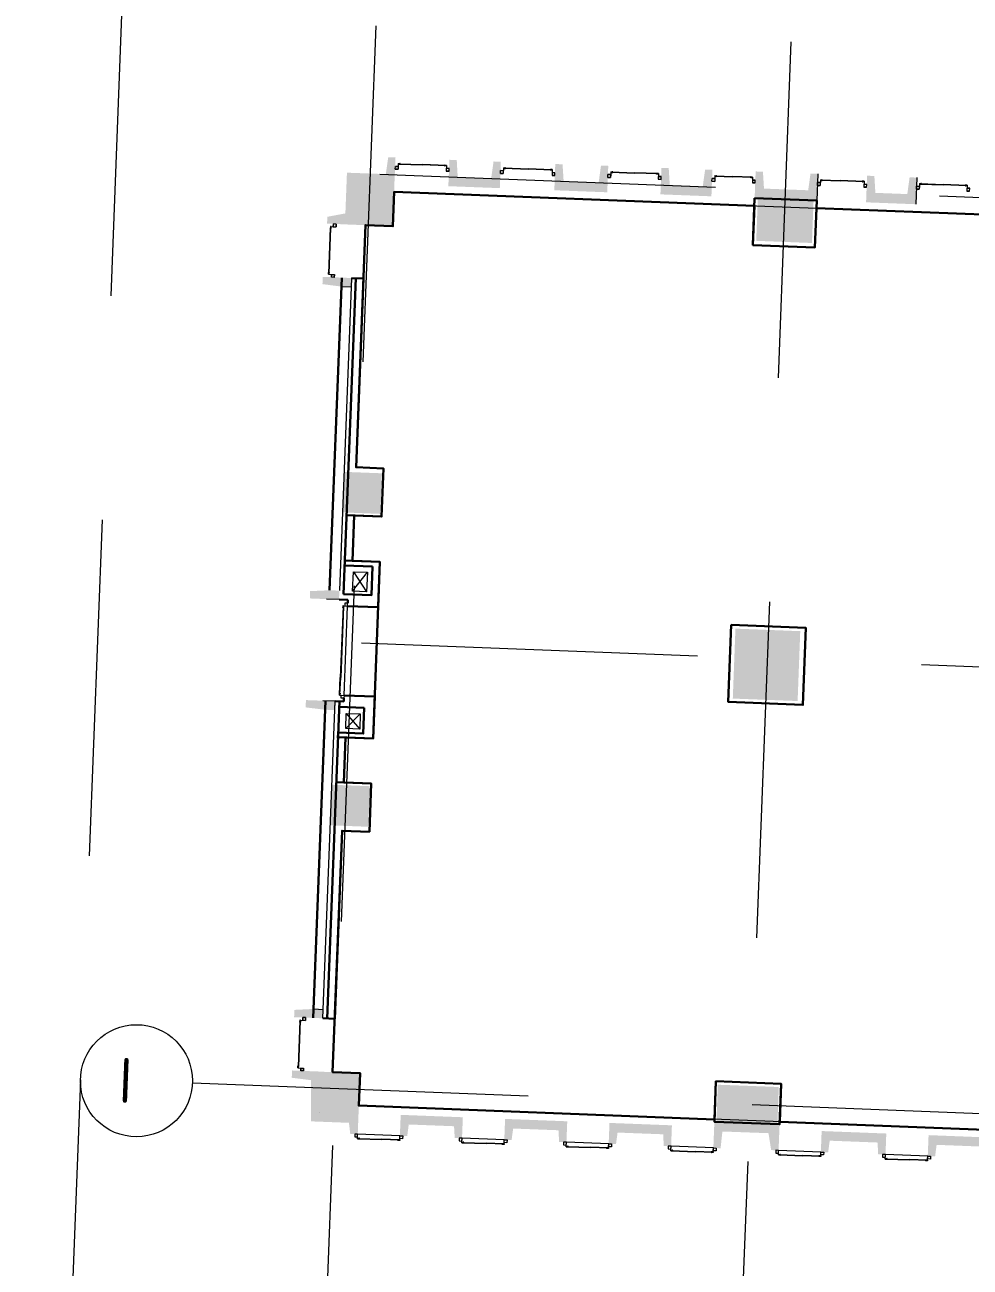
# Model space of a CAD drawing. Header units: millimetres. Extents: x 106070952 to 106162461, y 302813628 to 302883716.
# Drawn here: x 106070952 to 106087827, y 302839403 to 302861573 of the extents above; entities that cross this region are included whole.
import ezdxf
from ezdxf.enums import TextEntityAlignment as Align

# ---------------------------------------------------------------- set-up
doc = ezdxf.new("R2010")
doc.units = ezdxf.units.MM
doc.header["$MEASUREMENT"] = 0
doc.linetypes.add('DGN Style 2', pattern=[10000, 6000, -4000])
doc.linetypes.add('DGN Style 4', pattern=[16010, 8000, -4000, 10, -4000])
for name, color, linetype, lineweight in [('ANNO-AREA', 3, 'Continuous', 30), ('GRID', 1, 'DGN Style 4', 13), ('SERV-MECH', 53, 'Continuous', 0), ('STRC-CONC', 120, 'Continuous', 30), ('STRC-PCST', 122, 'Continuous', 30), ('WALL-BLOC', 2, 'Continuous', 30), ('WALL-GLAZ', 140, 'Continuous', 13)]:
    doc.layers.add(name, color=color, linetype=linetype, lineweight=lineweight)
doc.layers.add('MISC-CADC', color=1, linetype='Continuous', lineweight=0, plot=False)
doc.styles.add('TXT', font='isocp.shx')
pattern_1 = [(177.788, (345.7945, -44.789), (0.0772, 1.9985), [])]

# ---------------------------------------------------------------- blocks, each defined once
blk = doc.blocks.new('*U72')
at = {"linetype": 'Continuous', "lineweight": 0}
h = blk.add_hatch(dxfattribs=at)
h.set_pattern_fill('HATCH', color=220, style=0, pattern_type=2)
h.set_pattern_definition(pattern_1)
h.paths.add_polyline_path([(340, -43), (350, -43), (350, -46), (340, -46)])
at = {"color": 0, "linetype": 'ByBlock', "lineweight": 13}
for p, q in [((-380, -27), (-377, 55)), ((375, -56), (378, 26)), ((-380, -27), (-345, -28)), ((-379, -15), (-344, -16)), ((375, -44), (340, -43)), ((375, -56), (340, -55))]:
    blk.add_line(p, q, dxfattribs=at)
at = {"color": 0, "linetype": 'ByBlock', "lineweight": 0}
for p, q in [((378, 26), (-377, 55)), ((-367, -19), (-368, -25)), ((-368, -25), (58, -41)), ((-367, -19), (58, -35)), ((-367, -22), (58, -38)), ((-354, -17), (-344, -17)), ((-354, -18), (-344, -18)), ((-354, -18), (-344, -19)), ((363, -47), (58, -35)), ((363, -50), (58, -38)), ((363, -53), (58, -41)), ((350, -44), (340, -44)), ((350, -45), (340, -44)), ((350, -46), (340, -45)), ((363, -47), (363, -53))]:
    blk.add_line(p, q, dxfattribs=at)
at = {"color": 0, "linetype": 'ByBlock', "lineweight": 13, "flags": 128}
for points in [[(-428, 7), (-379, 5), (-377, 55), (-427, 57), (-428, 7)], [(426, -26), (376, -24), (378, 26), (428, 24), (426, -26)]]:
    blk.add_lwpolyline(points, close=True, dxfattribs=at)
at = {"color": 0, "linetype": 'ByBlock', "lineweight": 0, "flags": 128}
for points in [[(-368, -25), (-368, -27), (-379, -15), (-380, -27), (-367, -16), (-367, -19)], [(363, -53), (363, -56), (375, -44), (375, -56), (363, -44), (363, -47)]]:
    blk.add_lwpolyline(points, dxfattribs=at)
for points in [[(-344, -16), (-354, -16), (-354, -19), (-344, -19), (-344, -16)], [(340, -43), (350, -43), (350, -46), (340, -46), (340, -43)]]:
    blk.add_lwpolyline(points, close=True, dxfattribs=at)
at = {"color": 0, "linetype": 'ByBlock', "lineweight": 0}
for centre in [(-348, -27), (343, -54)]:
    blk.add_circle(centre, 1.5, dxfattribs=at)
blk = doc.blocks.new('*U73')
at = {"linetype": 'Continuous', "lineweight": 0}
h = blk.add_hatch(dxfattribs=at)
h.set_pattern_fill('HATCH', color=220, style=0, pattern_type=2)
h.set_pattern_definition(pattern_1)
h.paths.add_polyline_path([(340, -43), (350, -43), (350, -46), (340, -46)])
at = {"color": 0, "linetype": 'ByBlock', "lineweight": 13}
for p, q in [((-380, -27), (-377, 55)), ((375, -56), (378, 26)), ((-380, -27), (-345, -28)), ((-379, -15), (-344, -16)), ((375, -44), (340, -43)), ((375, -56), (340, -55))]:
    blk.add_line(p, q, dxfattribs=at)
at = {"color": 0, "linetype": 'ByBlock', "lineweight": 0}
for p, q in [((378, 26), (-377, 55)), ((-367, -19), (-368, -25)), ((-368, -25), (58, -41)), ((-367, -19), (58, -35)), ((-367, -22), (58, -38)), ((-354, -17), (-344, -17)), ((-354, -18), (-344, -18)), ((-354, -18), (-344, -19)), ((363, -47), (58, -35)), ((363, -50), (58, -38)), ((363, -53), (58, -41)), ((350, -44), (340, -44)), ((350, -45), (340, -44)), ((350, -46), (340, -45)), ((363, -47), (363, -53))]:
    blk.add_line(p, q, dxfattribs=at)
at = {"color": 0, "linetype": 'ByBlock', "lineweight": 13, "flags": 128}
for points in [[(-428, 7), (-379, 5), (-377, 55), (-427, 57), (-428, 7)], [(426, -26), (376, -24), (378, 26), (428, 24), (426, -26)]]:
    blk.add_lwpolyline(points, close=True, dxfattribs=at)
at = {"color": 0, "linetype": 'ByBlock', "lineweight": 0, "flags": 128}
for points in [[(-368, -25), (-368, -27), (-379, -15), (-380, -27), (-367, -16), (-367, -19)], [(363, -53), (363, -56), (375, -44), (375, -56), (363, -44), (363, -47)]]:
    blk.add_lwpolyline(points, dxfattribs=at)
for points in [[(-344, -16), (-354, -16), (-354, -19), (-344, -19), (-344, -16)], [(340, -43), (350, -43), (350, -46), (340, -46), (340, -43)]]:
    blk.add_lwpolyline(points, close=True, dxfattribs=at)
at = {"color": 0, "linetype": 'ByBlock', "lineweight": 0}
for centre in [(-348, -27), (343, -54)]:
    blk.add_circle(centre, 1.5, dxfattribs=at)
blk = doc.blocks.new('*U76')
at = {"linetype": 'Continuous', "lineweight": 0}
h = blk.add_hatch(dxfattribs=at)
h.set_pattern_fill('HATCH', color=220, style=0, pattern_type=2)
h.set_pattern_definition(pattern_1)
h.paths.add_polyline_path([(340, -43), (350, -43), (350, -46), (340, -46)])
at = {"color": 0, "linetype": 'ByBlock', "lineweight": 13}
for p, q in [((-380, -27), (-377, 55)), ((375, -56), (378, 26)), ((-380, -27), (-345, -28)), ((-379, -15), (-344, -16)), ((375, -44), (340, -43)), ((375, -56), (340, -55))]:
    blk.add_line(p, q, dxfattribs=at)
at = {"color": 0, "linetype": 'ByBlock', "lineweight": 0}
for p, q in [((378, 26), (-377, 55)), ((-367, -19), (-368, -25)), ((-368, -25), (58, -41)), ((-367, -19), (58, -35)), ((-367, -22), (58, -38)), ((-354, -17), (-344, -17)), ((-354, -18), (-344, -18)), ((-354, -18), (-344, -19)), ((363, -47), (58, -35)), ((363, -50), (58, -38)), ((363, -53), (58, -41)), ((350, -44), (340, -44)), ((350, -45), (340, -44)), ((350, -46), (340, -45)), ((363, -47), (363, -53))]:
    blk.add_line(p, q, dxfattribs=at)
at = {"color": 0, "linetype": 'ByBlock', "lineweight": 13, "flags": 128}
for points in [[(-428, 7), (-379, 5), (-377, 55), (-427, 57), (-428, 7)], [(426, -26), (376, -24), (378, 26), (428, 24), (426, -26)]]:
    blk.add_lwpolyline(points, close=True, dxfattribs=at)
at = {"color": 0, "linetype": 'ByBlock', "lineweight": 0, "flags": 128}
for points in [[(-368, -25), (-368, -27), (-379, -15), (-380, -27), (-367, -16), (-367, -19)], [(363, -53), (363, -56), (375, -44), (375, -56), (363, -44), (363, -47)]]:
    blk.add_lwpolyline(points, dxfattribs=at)
for points in [[(-344, -16), (-354, -16), (-354, -19), (-344, -19), (-344, -16)], [(340, -43), (350, -43), (350, -46), (340, -46), (340, -43)]]:
    blk.add_lwpolyline(points, close=True, dxfattribs=at)
at = {"color": 0, "linetype": 'ByBlock', "lineweight": 0}
for centre in [(-348, -27), (343, -54)]:
    blk.add_circle(centre, 1.5, dxfattribs=at)
blk = doc.blocks.new('*U77')
at = {"linetype": 'Continuous', "lineweight": 0}
h = blk.add_hatch(dxfattribs=at)
h.set_pattern_fill('HATCH', color=220, style=0, pattern_type=2)
h.set_pattern_definition(pattern_1)
h.paths.add_polyline_path([(340, -43), (350, -43), (350, -46), (340, -46)])
at = {"color": 0, "linetype": 'ByBlock', "lineweight": 13}
for p, q in [((-380, -27), (-377, 55)), ((375, -56), (378, 26)), ((-380, -27), (-345, -28)), ((-379, -15), (-344, -16)), ((375, -44), (340, -43)), ((375, -56), (340, -55))]:
    blk.add_line(p, q, dxfattribs=at)
at = {"color": 0, "linetype": 'ByBlock', "lineweight": 0}
for p, q in [((378, 26), (-377, 55)), ((-367, -19), (-368, -25)), ((-368, -25), (58, -41)), ((-367, -19), (58, -35)), ((-367, -22), (58, -38)), ((-354, -17), (-344, -17)), ((-354, -18), (-344, -18)), ((-354, -18), (-344, -19)), ((363, -47), (58, -35)), ((363, -50), (58, -38)), ((363, -53), (58, -41)), ((350, -44), (340, -44)), ((350, -45), (340, -44)), ((350, -46), (340, -45)), ((363, -47), (363, -53))]:
    blk.add_line(p, q, dxfattribs=at)
at = {"color": 0, "linetype": 'ByBlock', "lineweight": 13, "flags": 128}
for points in [[(-428, 7), (-379, 5), (-377, 55), (-427, 57), (-428, 7)], [(426, -26), (376, -24), (378, 26), (428, 24), (426, -26)]]:
    blk.add_lwpolyline(points, close=True, dxfattribs=at)
at = {"color": 0, "linetype": 'ByBlock', "lineweight": 0, "flags": 128}
for points in [[(-368, -25), (-368, -27), (-379, -15), (-380, -27), (-367, -16), (-367, -19)], [(363, -53), (363, -56), (375, -44), (375, -56), (363, -44), (363, -47)]]:
    blk.add_lwpolyline(points, dxfattribs=at)
for points in [[(-344, -16), (-354, -16), (-354, -19), (-344, -19), (-344, -16)], [(340, -43), (350, -43), (350, -46), (340, -46), (340, -43)]]:
    blk.add_lwpolyline(points, close=True, dxfattribs=at)
at = {"color": 0, "linetype": 'ByBlock', "lineweight": 0}
for centre in [(-348, -27), (343, -54)]:
    blk.add_circle(centre, 1.5, dxfattribs=at)
blk = doc.blocks.new('*U78')
at = {"linetype": 'Continuous', "lineweight": 0}
h = blk.add_hatch(dxfattribs=at)
h.set_pattern_fill('HATCH', color=220, style=0, pattern_type=2)
h.set_pattern_definition(pattern_1)
h.paths.add_polyline_path([(340, -43), (350, -43), (350, -46), (340, -46)])
at = {"color": 0, "linetype": 'ByBlock', "lineweight": 13}
for p, q in [((-380, -27), (-377, 55)), ((375, -56), (378, 26)), ((-380, -27), (-345, -28)), ((-379, -15), (-344, -16)), ((375, -44), (340, -43)), ((375, -56), (340, -55))]:
    blk.add_line(p, q, dxfattribs=at)
at = {"color": 0, "linetype": 'ByBlock', "lineweight": 0}
for p, q in [((378, 26), (-377, 55)), ((-367, -19), (-368, -25)), ((-368, -25), (58, -41)), ((-367, -19), (58, -35)), ((-367, -22), (58, -38)), ((-354, -17), (-344, -17)), ((-354, -18), (-344, -18)), ((-354, -18), (-344, -19)), ((363, -47), (58, -35)), ((363, -50), (58, -38)), ((363, -53), (58, -41)), ((350, -44), (340, -44)), ((350, -45), (340, -44)), ((350, -46), (340, -45)), ((363, -47), (363, -53))]:
    blk.add_line(p, q, dxfattribs=at)
at = {"color": 0, "linetype": 'ByBlock', "lineweight": 13, "flags": 128}
for points in [[(-428, 7), (-379, 5), (-377, 55), (-427, 57), (-428, 7)], [(426, -26), (376, -24), (378, 26), (428, 24), (426, -26)]]:
    blk.add_lwpolyline(points, close=True, dxfattribs=at)
at = {"color": 0, "linetype": 'ByBlock', "lineweight": 0, "flags": 128}
for points in [[(-368, -25), (-368, -27), (-379, -15), (-380, -27), (-367, -16), (-367, -19)], [(363, -53), (363, -56), (375, -44), (375, -56), (363, -44), (363, -47)]]:
    blk.add_lwpolyline(points, dxfattribs=at)
for points in [[(-344, -16), (-354, -16), (-354, -19), (-344, -19), (-344, -16)], [(340, -43), (350, -43), (350, -46), (340, -46), (340, -43)]]:
    blk.add_lwpolyline(points, close=True, dxfattribs=at)
at = {"color": 0, "linetype": 'ByBlock', "lineweight": 0}
for centre in [(-348, -27), (343, -54)]:
    blk.add_circle(centre, 1.5, dxfattribs=at)
blk = doc.blocks.new('*U79')
at = {"linetype": 'Continuous', "lineweight": 0}
h = blk.add_hatch(dxfattribs=at)
h.set_pattern_fill('HATCH', color=220, style=0, pattern_type=2)
h.set_pattern_definition(pattern_1)
h.paths.add_polyline_path([(340, -43), (350, -43), (350, -46), (340, -46)])
at = {"color": 0, "linetype": 'ByBlock', "lineweight": 13}
for p, q in [((-380, -27), (-377, 55)), ((375, -56), (378, 26)), ((-380, -27), (-345, -28)), ((-379, -15), (-344, -16)), ((375, -44), (340, -43)), ((375, -56), (340, -55))]:
    blk.add_line(p, q, dxfattribs=at)
at = {"color": 0, "linetype": 'ByBlock', "lineweight": 0}
for p, q in [((378, 26), (-377, 55)), ((-367, -19), (-368, -25)), ((-368, -25), (58, -41)), ((-367, -19), (58, -35)), ((-367, -22), (58, -38)), ((-354, -17), (-344, -17)), ((-354, -18), (-344, -18)), ((-354, -18), (-344, -19)), ((363, -47), (58, -35)), ((363, -50), (58, -38)), ((363, -53), (58, -41)), ((350, -44), (340, -44)), ((350, -45), (340, -44)), ((350, -46), (340, -45)), ((363, -47), (363, -53))]:
    blk.add_line(p, q, dxfattribs=at)
at = {"color": 0, "linetype": 'ByBlock', "lineweight": 13, "flags": 128}
for points in [[(-428, 7), (-379, 5), (-377, 55), (-427, 57), (-428, 7)], [(426, -26), (376, -24), (378, 26), (428, 24), (426, -26)]]:
    blk.add_lwpolyline(points, close=True, dxfattribs=at)
at = {"color": 0, "linetype": 'ByBlock', "lineweight": 0, "flags": 128}
for points in [[(-368, -25), (-368, -27), (-379, -15), (-380, -27), (-367, -16), (-367, -19)], [(363, -53), (363, -56), (375, -44), (375, -56), (363, -44), (363, -47)]]:
    blk.add_lwpolyline(points, dxfattribs=at)
for points in [[(-344, -16), (-354, -16), (-354, -19), (-344, -19), (-344, -16)], [(340, -43), (350, -43), (350, -46), (340, -46), (340, -43)]]:
    blk.add_lwpolyline(points, close=True, dxfattribs=at)
at = {"color": 0, "linetype": 'ByBlock', "lineweight": 0}
for centre in [(-348, -27), (343, -54)]:
    blk.add_circle(centre, 1.5, dxfattribs=at)
blk = doc.blocks.new('*U80')
at = {"linetype": 'Continuous', "lineweight": 0}
h = blk.add_hatch(dxfattribs=at)
h.set_pattern_fill('HATCH', color=220, style=0, pattern_type=2)
h.set_pattern_definition(pattern_1)
h.paths.add_polyline_path([(340, -43), (350, -43), (350, -46), (340, -46)])
at = {"color": 0, "linetype": 'ByBlock', "lineweight": 13}
for p, q in [((-1219, 5), (-1216, 87)), ((-1219, 17), (-1184, 16)), ((-1219, 5), (-1184, 4)), ((375, -56), (378, 26)), ((375, -44), (340, -43)), ((375, -56), (340, -55))]:
    blk.add_line(p, q, dxfattribs=at)
at = {"color": 0, "linetype": 'ByBlock', "lineweight": 0}
for p, q in [((378, 26), (-1216, 87)), ((-1207, 14), (58, -35)), ((-1207, 14), (-1207, 8)), ((-1207, 11), (58, -38)), ((-1207, 8), (58, -41)), ((-1194, 16), (-1184, 15)), ((-1194, 15), (-1184, 14)), ((-1194, 14), (-1184, 14)), ((363, -47), (58, -35)), ((363, -50), (58, -38)), ((363, -53), (58, -41)), ((350, -44), (340, -44)), ((350, -45), (340, -44)), ((350, -46), (340, -45)), ((363, -47), (363, -53))]:
    blk.add_line(p, q, dxfattribs=at)
at = {"color": 0, "linetype": 'ByBlock', "lineweight": 13, "flags": 128}
for points in [[(-1268, 39), (-1218, 37), (-1216, 87), (-1266, 89), (-1268, 39)], [(426, -26), (376, -24), (378, 26), (428, 24), (426, -26)]]:
    blk.add_lwpolyline(points, close=True, dxfattribs=at)
at = {"color": 0, "linetype": 'ByBlock', "lineweight": 0, "flags": 128}
for points in [[(-1207, 8), (-1207, 5), (-1219, 17), (-1219, 5), (-1207, 17), (-1207, 14)], [(363, -53), (363, -56), (375, -44), (375, -56), (363, -44), (363, -47)]]:
    blk.add_lwpolyline(points, dxfattribs=at)
for points in [[(-1184, 16), (-1193, 16), (-1194, 13), (-1184, 13), (-1184, 16)], [(340, -43), (350, -43), (350, -46), (340, -46), (340, -43)]]:
    blk.add_lwpolyline(points, close=True, dxfattribs=at)
at = {"color": 0, "linetype": 'ByBlock', "lineweight": 0}
for centre in [(-1187, 6), (343, -54)]:
    blk.add_circle(centre, 1.5, dxfattribs=at)

msp = doc.modelspace()

# ---------------------------------------------------------------- hatches: boundary and pattern name
at = {"layer": 'STRC-CONC', "linetype": 'Continuous', "lineweight": 30}
for points in [[(106077521, 302857980), (106076849, 302858005), (106076878, 302858757), (106077549, 302858731)], [(106085003, 302857680), (106084008, 302857719), (106084037, 302858481), (106085032, 302858442)], [(106077299, 302852846), (106076619, 302852873), (106076647, 302853596), (106077327, 302853570)], [(106084747, 302849506), (106083590, 302849550), (106083637, 302850798), (106084794, 302850753)], [(106077084, 302847262), (106076404, 302847288), (106076431, 302848012), (106077111, 302847986)], [(106076909, 302842152), (106076239, 302842178), (106076236, 302842891), (106076937, 302842866)], [(106084386, 302841955), (106083298, 302841997), (106083323, 302842659), (106084411, 302842618)]]:
    msp.add_hatch(color=172, dxfattribs=at).paths.add_polyline_path(points)
at = {"layer": 'STRC-PCST', "lineweight": 0}
for points in [[(106076849, 302858005), (106076646, 302858013), (106076347, 302858028), (106076353, 302858148), (106076674, 302858208), (106076702, 302858935), (106077396, 302858909), (106077439, 302859211), (106077569, 302859206), (106077556, 302858906), (106077549, 302858731), (106076878, 302858757)], [(106079431, 302858659), (106078512, 302858694), (106078532, 302859165), (106078662, 302859160), (106078679, 302858860), (106079277, 302858837), (106079319, 302859135), (106079449, 302859130)], [(106081349, 302858585), (106080404, 302858621), (106080421, 302859089), (106080551, 302859085), (106080570, 302858787), (106081196, 302858763), (106081237, 302859062), (106081367, 302859057)], [(106083208, 302858513), (106082298, 302858548), (106082316, 302859021), (106082446, 302859016), (106082465, 302858715), (106083054, 302858692), (106083096, 302858991), (106083226, 302858986)], [(106085089, 302858440), (106083980, 302858483), (106083998, 302858957), (106084128, 302858952), (106084147, 302858651), (106084936, 302858621), (106084977, 302858919), (106085107, 302858914)], [(106086858, 302858372), (106085969, 302858406), (106085987, 302858881), (106086117, 302858876), (106086135, 302858575), (106086705, 302858553), (106086746, 302858852), (106086876, 302858847)], [(106076779, 302856896), (106076606, 302856902), (106076265, 302856946), (106076270, 302857076), (106076785, 302857055)], [(106076561, 302851316), (106076040, 302851337), (106076045, 302851467), (106076390, 302851483), (106076567, 302851476)], [(106076485, 302849344), (106076308, 302849351), (106075965, 302849393), (106075970, 302849523), (106076491, 302849504)], [(106076274, 302843844), (106075759, 302843864), (106075764, 302843994), (106076108, 302844011), (106076280, 302844004)], [(106076895, 302841776), (106076761, 302841781), (106076738, 302841979), (106076061, 302842005), (106076059, 302842740), (106075717, 302842783), (106075722, 302842913), (106076237, 302842893), (106076239, 302842178), (106076909, 302842152)], [(106078756, 302841704), (106078626, 302841709), (106078614, 302841918), (106077805, 302841949), (106077778, 302841742), (106077647, 302841747), (106077662, 302842121), (106078771, 302842078)], [(106080620, 302841632), (106080490, 302841637), (106080478, 302841846), (106079669, 302841877), (106079641, 302841670), (106079511, 302841675), (106079525, 302842049), (106080635, 302842006)], [(106082489, 302841559), (106082358, 302841565), (106082347, 302841774), (106081533, 302841805), (106081505, 302841598), (106081374, 302841603), (106081389, 302841977), (106082503, 302841934)], [(106084407, 302841487), (106084275, 302841492), (106084227, 302841794), (106083404, 302841824), (106083372, 302841525), (106083243, 302841530), (106083261, 302841999), (106084425, 302841954)], [(106086316, 302841413), (106086185, 302841418), (106086174, 302841627), (106085320, 302841660), (106085292, 302841453), (106085162, 302841458), (106085176, 302841832), (106086330, 302841788)], [(106088194, 302841340), (106088064, 302841345), (106088052, 302841554), (106087228, 302841586), (106087201, 302841379), (106087070, 302841384), (106087085, 302841759), (106088209, 302841715)]]:
    msp.add_hatch(color=256, dxfattribs=at).paths.add_polyline_path(points)

# ---------------------------------------------------------------- linework, layer by layer
at = {"layer": 'ANNO-AREA', "flags": 128}
msp.add_lwpolyline([(106090844, 302841748), (106084427, 302841996), (106084453, 302842676), (106083289, 302842721), (106083263, 302842041), (106076914, 302842287), (106076937, 302842866), (106076447, 302842884), (106076614, 302847192), (106077103, 302847173), (106077137, 302848032), (106076647, 302848051), (106076678, 302848856), (106077168, 302848837), (106077290, 302851989), (106076800, 302852008), (106076831, 302852817), (106077321, 302852798), (106077354, 302853657), (106076865, 302853677), (106076864, 302853677), (106077032, 302857999), (106077032, 302857999), (106077522, 302857980), (106077545, 302858594), (106083975, 302858346), (106083948, 302857644), (106085057, 302857601), (106085084, 302858303), (106091334, 302858062)], dxfattribs=at)
at = {"layer": 'GRID', "color": 251, "linetype": 'DGN Style 2', "lineweight": 0}
for p, q in [((106077989, 302881542), (106075522, 302817685)), ((106085401, 302881256), (106082937, 302817491)), ((106143238, 302856355), (106074574, 302859008)), ((106142915, 302847989), (106074250, 302850642)), ((106073943, 302842691), (106109509, 302841317))]:
    msp.add_line(p, q, dxfattribs=at)
at = {"layer": 'GRID', "color": 251, "linetype": 'Continuous', "lineweight": 0}
msp.add_circle((106072944, 302842730), 1000, dxfattribs=at)
at = {"layer": 'MISC-CADC', "linetype": 'DGN Style 2', "flags": 128}
msp.add_lwpolyline([(106162461, 302880279), (106073528, 302883716), (106070952, 302817065), (106159886, 302813628), (106162461, 302880279)], close=True, dxfattribs=at)
msp.add_lwpolyline([(106162461, 302880279), (106073528, 302883716), (106070952, 302817065), (106159886, 302813628), (106162461, 302880279)], close=True, dxfattribs=at)
at = {"layer": 'SERV-MECH', "linetype": 'Continuous', "lineweight": 0}
for p, q in [((106076804, 302851465), (106077067, 302851803)), ((106076817, 302851813), (106077054, 302851456)), ((106076681, 302849014), (106076941, 302849275)), ((106076691, 302849285), (106076930, 302849004))]:
    msp.add_line(p, q, dxfattribs=at)
at = {"layer": 'SERV-MECH', "linetype": 'Continuous', "lineweight": 0, "flags": 128}
for points in [[(106077054, 302851456), (106076804, 302851465), (106076817, 302851813), (106077067, 302851803), (106077054, 302851456)], [(106076930, 302849004), (106076681, 302849014), (106076691, 302849285), (106076941, 302849275), (106076930, 302849004)]]:
    msp.add_lwpolyline(points, close=True, dxfattribs=at)
at = {"layer": 'STRC-CONC', "color": 1, "linetype": 'Continuous', "lineweight": 0}
for p, q in [((106076995, 302857046), (106077031, 302857999)), ((106076484, 302843837), (106076447, 302842885))]:
    msp.add_line(p, q, dxfattribs=at)
at = {"layer": 'STRC-CONC', "color": 1, "linetype": 'Continuous', "lineweight": 30}
for p, q in [((106076785, 302857054), (106076995, 302857046)), ((106076864, 302853677), (106077354, 302853658)), ((106076697, 302852823), (106077321, 302852798)), ((106076665, 302852013), (106077290, 302851989)), ((106076561, 302851316), (106076717, 302851310)), ((106076715, 302851251), (106076717, 302851310)), ((106076713, 302851201), (106077258, 302851180)), ((106076491, 302849504), (106076647, 302849498)), ((106076649, 302849557), (106076647, 302849498)), ((106076651, 302849607), (106077197, 302849586)), ((106076545, 302848943), (106076541, 302848844)), ((106076543, 302848861), (106077168, 302848837)), ((106076512, 302848056), (106077137, 302848032)), ((106076614, 302847192), (106077103, 302847173)), ((106076274, 302843846), (106076484, 302843837))]:
    msp.add_line(p, q, dxfattribs=at)
at = {"layer": 'STRC-CONC', "color": 1, "linetype": 'Continuous', "lineweight": 30, "flags": 128}
for points in [[(106083980, 302858483), (106085089, 302858440), (106085057, 302857601), (106083948, 302857644), (106083980, 302858483)], [(106083561, 302850864), (106084895, 302850812), (106084842, 302849438), (106083508, 302849490), (106083561, 302850864)], [(106083289, 302842721), (106084453, 302842676), (106084425, 302841954), (106083261, 302841999), (106083289, 302842721)]]:
    msp.add_lwpolyline(points, close=True, dxfattribs=at)
for points in [[(106076392, 302851483), (106076608, 302857061)], [(106076641, 302851412), (106076858, 302857051)], [(106076864, 302853677), (106076995, 302857046)], [(106077321, 302852798), (106077354, 302853657)], [(106076800, 302852008), (106076831, 302852817)], [(106077290, 302851989), (106077258, 302851180)], [(106076318, 302849511), (106076097, 302843853)], [(106076567, 302849501), (106076347, 302843843)], [(106077197, 302849586), (106077168, 302848837)], [(106076678, 302848856), (106076647, 302848051)], [(106077137, 302848032), (106077103, 302847173)], [(106076614, 302847192), (106076484, 302843837)]]:
    msp.add_lwpolyline(points, dxfattribs=at)
at = {"layer": 'STRC-CONC', "color": 172, "linetype": 'Continuous', "lineweight": 13, "flags": 128}
msp.add_lwpolyline([(106076218, 302842160), (106076218, 302842160)], dxfattribs=at)
at = {"layer": 'STRC-PCST', "lineweight": 0}
for p, q in [((106077617, 302859045), (106077567, 302859047)), ((106077619, 302859098), (106077615, 302858995)), ((106077619, 302859098), (106077654, 302859097)), ((106077619, 302859086), (106077653, 302859085)), ((106077631, 302859095), (106077631, 302859089)), ((106077644, 302859097), (106077654, 302859096)), ((106077644, 302859096), (106077654, 302859095)), ((106077644, 302859095), (106077654, 302859095)), ((106077565, 302858997), (106077615, 302858995)), ((106085107, 302858914), (106085089, 302858440)), ((106086876, 302858847), (106086858, 302858372)), ((106077545, 302858594), (106091334, 302858062)), ((106076785, 302857054), (106076567, 302851476)), ((106076606, 302856902), (106076779, 302856896)), ((106076561, 302851316), (106076340, 302851325)), ((106076491, 302849504), (106076270, 302849512)), ((106076274, 302843846), (106076491, 302849504)), ((106076485, 302849344), (106076491, 302849504)), ((106076108, 302844011), (106076280, 302844004)), ((106112423, 302840914), (106076914, 302842287))]:
    msp.add_line(p, q, dxfattribs=at)
at = {"layer": 'STRC-PCST', "lineweight": 0, "flags": 128}
for points in [[(106077567, 302859047), (106077617, 302859045), (106077615, 302858995), (106077565, 302858997), (106077567, 302859047)], [(106077654, 302859097), (106077644, 302859097), (106077644, 302859094), (106077654, 302859094), (106077654, 302859097)]]:
    msp.add_lwpolyline(points, close=True, dxfattribs=at)
msp.add_lwpolyline([(106077631, 302859089), (106077631, 302859086), (106077619, 302859098), (106077619, 302859086), (106077631, 302859098), (106077631, 302859095)], dxfattribs=at)
at = {"layer": 'STRC-PCST', "lineweight": 0}
msp.add_circle((106077650, 302859087), 1.5, dxfattribs=at)
at = {"layer": 'WALL-BLOC', "lineweight": 0}
for p, q in [((106076651, 302849607), (106076713, 302851201)), ((106077197, 302849586), (106077258, 302851180))]:
    msp.add_line(p, q, dxfattribs=at)
at = {"layer": 'WALL-BLOC', "lineweight": 30, "flags": 128}
for points in [[(106077157, 302851908), (106076661, 302851927)], [(106077157, 302851908), (106077138, 302851393), (106076641, 302851412)], [(106077012, 302849384), (106076994, 302848926), (106076545, 302848943)], [(106077012, 302849384), (106076564, 302849401)]]:
    msp.add_lwpolyline(points, dxfattribs=at)
at = {"layer": 'WALL-GLAZ', "lineweight": 0}
for p, q in [((106077631, 302859095), (106078054, 302859079)), ((106077631, 302859092), (106078053, 302859076)), ((106077631, 302859089), (106078053, 302859073)), ((106078466, 302859060), (106078053, 302859076)), ((106078466, 302859057), (106078053, 302859073)), ((106078466, 302859063), (106078054, 302859079)), ((106078453, 302859066), (106078443, 302859066)), ((106078453, 302859065), (106078443, 302859065)), ((106078453, 302859064), (106078443, 302859065)), ((106078466, 302859063), (106078466, 302859057)), ((106079507, 302859019), (106079943, 302859002)), ((106079507, 302859019), (106079507, 302859013)), ((106079507, 302859016), (106079943, 302858999)), ((106079520, 302859020), (106079530, 302859020)), ((106079520, 302859020), (106079530, 302859019)), ((106079520, 302859019), (106079530, 302859018)), ((106078524, 302858961), (106078474, 302858963)), ((106078476, 302859013), (106078526, 302859011)), ((106079441, 302858921), (106079491, 302858919)), ((106079493, 302858969), (106079443, 302858971)), ((106079507, 302859013), (106079943, 302858996)), ((106080356, 302858986), (106079943, 302859002)), ((106080355, 302858983), (106079943, 302858999)), ((106080355, 302858980), (106079943, 302858996)), ((106080342, 302858989), (106080333, 302858989)), ((106080342, 302858988), (106080333, 302858989)), ((106080342, 302858988), (106080333, 302858988)), ((106080356, 302858986), (106080355, 302858980)), ((106080414, 302858884), (106080364, 302858886)), ((106080366, 302858936), (106080416, 302858934)), ((106081359, 302858852), (106081409, 302858850)), ((106081411, 302858900), (106081361, 302858902)), ((106081425, 302858950), (106081838, 302858934)), ((106081425, 302858950), (106081425, 302858944)), ((106081425, 302858947), (106081838, 302858931)), ((106081425, 302858944), (106081838, 302858928)), ((106081438, 302858952), (106081448, 302858951)), ((106081438, 302858951), (106081448, 302858950)), ((106081438, 302858950), (106081448, 302858950)), ((106082251, 302858918), (106081838, 302858934)), ((106082250, 302858915), (106081838, 302858931)), ((106082250, 302858912), (106081838, 302858928)), ((106082238, 302858921), (106082228, 302858922)), ((106082237, 302858920), (106082228, 302858921)), ((106082237, 302858920), (106082228, 302858920)), ((106082251, 302858918), (106082250, 302858912)), ((106082309, 302858816), (106082259, 302858818)), ((106082261, 302858868), (106082311, 302858866)), ((106083270, 302858829), (106083220, 302858831)), ((106083284, 302858879), (106083590, 302858867)), ((106083284, 302858879), (106083284, 302858873)), ((106083284, 302858876), (106083590, 302858864)), ((106083284, 302858873), (106083589, 302858861)), ((106083297, 302858881), (106083307, 302858880)), ((106083297, 302858880), (106083307, 302858879)), ((106083297, 302858879), (106083307, 302858879)), ((106083932, 302858848), (106083589, 302858861)), ((106083932, 302858854), (106083590, 302858867)), ((106083932, 302858851), (106083590, 302858864)), ((106083919, 302858857), (106083909, 302858857)), ((106083919, 302858856), (106083909, 302858857)), ((106083919, 302858855), (106083909, 302858856)), ((106083932, 302858854), (106083932, 302858848)), ((106083942, 302858804), (106083992, 302858802)), ((106085165, 302858807), (106085508, 302858794)), ((106085165, 302858807), (106085165, 302858801)), ((106085165, 302858804), (106085508, 302858791)), ((106085165, 302858801), (106085508, 302858788)), ((106085179, 302858809), (106085188, 302858808)), ((106085179, 302858808), (106085188, 302858808)), ((106085179, 302858807), (106085188, 302858807)), ((106085921, 302858778), (106085508, 302858794)), ((106083218, 302858781), (106083268, 302858779)), ((106083990, 302858752), (106083940, 302858754)), ((106085100, 302858709), (106085150, 302858708)), ((106085151, 302858757), (106085101, 302858759)), ((106085921, 302858775), (106085508, 302858791)), ((106085921, 302858772), (106085508, 302858788)), ((106085908, 302858781), (106085898, 302858781)), ((106085908, 302858780), (106085898, 302858781)), ((106085908, 302858779), (106085898, 302858780)), ((106085921, 302858778), (106085921, 302858772)), ((106085979, 302858676), (106085929, 302858678)), ((106085931, 302858728), (106085981, 302858726)), ((106086868, 302858642), (106086918, 302858640)), ((106086920, 302858690), (106086870, 302858692)), ((106086934, 302858739), (106087347, 302858724)), ((106086934, 302858739), (106086934, 302858733)), ((106086934, 302858736), (106087347, 302858721)), ((106086934, 302858733), (106087347, 302858718)), ((106086947, 302858741), (106086957, 302858741)), ((106086947, 302858740), (106086957, 302858740)), ((106086947, 302858740), (106086957, 302858739)), ((106087760, 302858708), (106087347, 302858724)), ((106087759, 302858705), (106087347, 302858721)), ((106087759, 302858702), (106087347, 302858718)), ((106087746, 302858711), (106087737, 302858711)), ((106087746, 302858710), (106087737, 302858710)), ((106087746, 302858709), (106087737, 302858709)), ((106087760, 302858708), (106087759, 302858702)), ((106087818, 302858606), (106087768, 302858608)), ((106087770, 302858657), (106087820, 302858656)), ((106076377, 302857133), (106076409, 302857950)), ((106076380, 302857133), (106076412, 302857951)), ((106076383, 302857133), (106076415, 302857947)), ((106076415, 302857960), (106076409, 302857960)), ((106076416, 302857947), (106076415, 302857937)), ((106076415, 302857947), (106076415, 302857937)), ((106076417, 302857947), (106076416, 302857937)), ((106076459, 302857970), (106076461, 302858020)), ((106076511, 302858018), (106076509, 302857968)), ((106076383, 302857133), (106076377, 302857133)), ((106076384, 302857146), (106076385, 302857156)), ((106076385, 302857146), (106076386, 302857156)), ((106076386, 302857146), (106076386, 302857156)), ((106076427, 302857119), (106076425, 302857069)), ((106076475, 302857067), (106076477, 302857117)), ((106075862, 302843798), (106075830, 302842982)), ((106075865, 302843798), (106075833, 302842980)), ((106075868, 302843798), (106075836, 302842984)), ((106075868, 302843798), (106075862, 302843798)), ((106075869, 302843785), (106075868, 302843775)), ((106075868, 302843785), (106075868, 302843775)), ((106075870, 302843785), (106075869, 302843775)), ((106075912, 302843808), (106075914, 302843858)), ((106075964, 302843856), (106075962, 302843806)), ((106075836, 302842971), (106075830, 302842971)), ((106075837, 302842984), (106075837, 302842994)), ((106075838, 302842984), (106075839, 302842994)), ((106075838, 302842984), (106075838, 302842994)), ((106075879, 302842957), (106075877, 302842907)), ((106075927, 302842906), (106075929, 302842956))]:
    msp.add_line(p, q, dxfattribs=at)
at = {"layer": 'WALL-GLAZ', "lineweight": 13}
for p, q in [((106078478, 302859066), (106078443, 302859067)), ((106078478, 302859054), (106078443, 302859055)), ((106078478, 302859066), (106078474, 302858963)), ((106079495, 302859022), (106079491, 302858919)), ((106079495, 302859022), (106079530, 302859021)), ((106079495, 302859010), (106079530, 302859009)), ((106080367, 302858977), (106080332, 302858978)), ((106080368, 302858989), (106080333, 302858990)), ((106080368, 302858989), (106080364, 302858886)), ((106081413, 302858953), (106081409, 302858850)), ((106081413, 302858953), (106081448, 302858952)), ((106081413, 302858941), (106081448, 302858940)), ((106082262, 302858909), (106082227, 302858910)), ((106082263, 302858921), (106082228, 302858922)), ((106082263, 302858921), (106082259, 302858818)), ((106083272, 302858882), (106083268, 302858779)), ((106083271, 302858870), (106083306, 302858869)), ((106083272, 302858882), (106083307, 302858881)), ((106083944, 302858857), (106083909, 302858858)), ((106083944, 302858845), (106083909, 302858846)), ((106083944, 302858857), (106083940, 302858754)), ((106085153, 302858810), (106085150, 302858708)), ((106085153, 302858810), (106085188, 302858809)), ((106085153, 302858798), (106085188, 302858797)), ((106085933, 302858781), (106085898, 302858782)), ((106085933, 302858769), (106085898, 302858770)), ((106085933, 302858781), (106085929, 302858678)), ((106086922, 302858743), (106086918, 302858640)), ((106086922, 302858743), (106086957, 302858742)), ((106086922, 302858731), (106086957, 302858730)), ((106087771, 302858698), (106087736, 302858700)), ((106087772, 302858710), (106087737, 302858712)), ((106087772, 302858710), (106087768, 302858608)), ((106076406, 302857972), (106076405, 302857937)), ((106076406, 302857972), (106076509, 302857968)), ((106076418, 302857972), (106076417, 302857937)), ((106076374, 302857121), (106076375, 302857156)), ((106076374, 302857121), (106076477, 302857117)), ((106076386, 302857121), (106076387, 302857156)), ((106075859, 302843810), (106075858, 302843775)), ((106075859, 302843810), (106075962, 302843806)), ((106075871, 302843810), (106075870, 302843775)), ((106075826, 302842959), (106075827, 302842994)), ((106075826, 302842959), (106075929, 302842956)), ((106075838, 302842959), (106075839, 302842994))]:
    msp.add_line(p, q, dxfattribs=at)
at = {"layer": 'WALL-GLAZ', "lineweight": 0, "flags": 128}
for points in [[(106078443, 302859067), (106078453, 302859066), (106078453, 302859063), (106078443, 302859064), (106078443, 302859067)], [(106079530, 302859021), (106079520, 302859021), (106079520, 302859018), (106079530, 302859018), (106079530, 302859021)], [(106080333, 302858990), (106080343, 302858990), (106080342, 302858987), (106080333, 302858987), (106080333, 302858990)], [(106081448, 302858952), (106081438, 302858952), (106081438, 302858949), (106081448, 302858949), (106081448, 302858952)], [(106082228, 302858922), (106082238, 302858922), (106082237, 302858919), (106082228, 302858919), (106082228, 302858922)], [(106083307, 302858881), (106083297, 302858881), (106083297, 302858878), (106083307, 302858878), (106083307, 302858881)], [(106083909, 302858858), (106083919, 302858858), (106083919, 302858855), (106083909, 302858855), (106083909, 302858858)], [(106085188, 302858809), (106085179, 302858809), (106085178, 302858806), (106085188, 302858806), (106085188, 302858809)], [(106085898, 302858782), (106085908, 302858782), (106085908, 302858779), (106085898, 302858779), (106085898, 302858782)], [(106086957, 302858742), (106086947, 302858742), (106086947, 302858739), (106086957, 302858739), (106086957, 302858742)], [(106087737, 302858712), (106087747, 302858711), (106087746, 302858708), (106087737, 302858709), (106087737, 302858712)], [(106076417, 302857937), (106076417, 302857947), (106076414, 302857947), (106076414, 302857937), (106076417, 302857937)], [(106076387, 302857156), (106076387, 302857146), (106076384, 302857146), (106076384, 302857156), (106076387, 302857156)], [(106075870, 302843775), (106075870, 302843785), (106075867, 302843785), (106075867, 302843775), (106075870, 302843775)], [(106075839, 302842994), (106075839, 302842984), (106075836, 302842984), (106075836, 302842994), (106075839, 302842994)]]:
    msp.add_lwpolyline(points, close=True, dxfattribs=at)
for points in [[(106078466, 302859057), (106078466, 302859054), (106078478, 302859066), (106078478, 302859054), (106078467, 302859066), (106078466, 302859063)], [(106079507, 302859013), (106079507, 302859010), (106079495, 302859022), (106079495, 302859010), (106079507, 302859022), (106079507, 302859019)], [(106080355, 302858980), (106080355, 302858978), (106080368, 302858989), (106080367, 302858977), (106080356, 302858989), (106080356, 302858986)], [(106081425, 302858944), (106081425, 302858941), (106081413, 302858953), (106081413, 302858941), (106081425, 302858953), (106081425, 302858950)], [(106082250, 302858912), (106082250, 302858910), (106082263, 302858921), (106082262, 302858909), (106082251, 302858921), (106082251, 302858918)], [(106083284, 302858873), (106083283, 302858870), (106083272, 302858882), (106083271, 302858870), (106083284, 302858882), (106083284, 302858879)], [(106083932, 302858848), (106083932, 302858845), (106083944, 302858857), (106083944, 302858845), (106083932, 302858857), (106083932, 302858854)], [(106085165, 302858801), (106085165, 302858798), (106085153, 302858810), (106085153, 302858798), (106085165, 302858810), (106085165, 302858807)], [(106085921, 302858772), (106085921, 302858769), (106085933, 302858781), (106085933, 302858769), (106085921, 302858781), (106085921, 302858778)], [(106086934, 302858733), (106086934, 302858731), (106086922, 302858743), (106086922, 302858731), (106086934, 302858742), (106086934, 302858739)], [(106087759, 302858702), (106087759, 302858699), (106087772, 302858710), (106087771, 302858698), (106087760, 302858711), (106087760, 302858708)], [(106076409, 302857960), (106076406, 302857960), (106076418, 302857972), (106076406, 302857972), (106076418, 302857960), (106076415, 302857960)], [(106076377, 302857133), (106076374, 302857133), (106076386, 302857121), (106076374, 302857121), (106076386, 302857133), (106076383, 302857133)], [(106075862, 302843798), (106075859, 302843798), (106075871, 302843810), (106075859, 302843810), (106075871, 302843798), (106075868, 302843798)], [(106075830, 302842971), (106075827, 302842972), (106075838, 302842959), (106075826, 302842959), (106075838, 302842971), (106075836, 302842971)]]:
    msp.add_lwpolyline(points, dxfattribs=at)
at = {"layer": 'WALL-GLAZ', "lineweight": 13, "flags": 128}
for points in [[(106078526, 302859011), (106078476, 302859013), (106078474, 302858963), (106078524, 302858961), (106078526, 302859011)], [(106079443, 302858971), (106079493, 302858969), (106079491, 302858919), (106079441, 302858921), (106079443, 302858971)], [(106080416, 302858934), (106080366, 302858936), (106080364, 302858886), (106080414, 302858884), (106080416, 302858934)], [(106081361, 302858902), (106081411, 302858900), (106081409, 302858850), (106081359, 302858852), (106081361, 302858902)], [(106082311, 302858866), (106082261, 302858868), (106082259, 302858818), (106082309, 302858816), (106082311, 302858866)], [(106083220, 302858831), (106083270, 302858829), (106083268, 302858779), (106083218, 302858781), (106083220, 302858831)], [(106083992, 302858802), (106083942, 302858804), (106083940, 302858754), (106083990, 302858752), (106083992, 302858802)], [(106085101, 302858759), (106085151, 302858757), (106085150, 302858708), (106085100, 302858709), (106085101, 302858759)], [(106085981, 302858726), (106085931, 302858728), (106085929, 302858678), (106085979, 302858676), (106085981, 302858726)], [(106086870, 302858692), (106086920, 302858690), (106086918, 302858640), (106086868, 302858642), (106086870, 302858692)], [(106087820, 302858656), (106087770, 302858657), (106087768, 302858608), (106087818, 302858606), (106087820, 302858656)], [(106076461, 302858020), (106076459, 302857970), (106076509, 302857968), (106076511, 302858018), (106076461, 302858020)], [(106076425, 302857069), (106076427, 302857119), (106076477, 302857117), (106076475, 302857067), (106076425, 302857069)], [(106075914, 302843858), (106075912, 302843808), (106075962, 302843806), (106075964, 302843856), (106075914, 302843858)], [(106075877, 302842907), (106075879, 302842957), (106075929, 302842956), (106075927, 302842906), (106075877, 302842907)]]:
    msp.add_lwpolyline(points, close=True, dxfattribs=at)
at = {"layer": 'WALL-GLAZ', "lineweight": 0}
for centre in [(106078446, 302859056), (106079527, 302859010), (106080336, 302858980), (106081445, 302858942), (106082231, 302858912), (106083303, 302858871), (106083912, 302858847), (106085185, 302858799), (106085901, 302858771), (106086954, 302858731), (106087740, 302858701), (106076407, 302857941), (106076376, 302857153), (106075860, 302843779), (106075829, 302842991)]:
    msp.add_circle(centre, 1.5, dxfattribs=at)

# ---------------------------------------------------------------- block references
for name, p, rotation in [('*U80', (106076625, 302849985), 269.9999999999999), ('*U79', (106077269, 302841721), 359.9999999999999), ('*U78', (106079133, 302841649), 359.9999999999999), ('*U76', (106080997, 302841577), 359.9999999999999), ('*U77', (106082865, 302841505), 359.9999999999999), ('*U72', (106084784, 302841432), 359.9999999999999), ('*U73', (106086692, 302841358), 359.9999999999999)]:
    msp.add_blockref(name, p, dxfattribs=dict(at, rotation=rotation))

# ---------------------------------------------------------------- texts
at = {"layer": 'GRID', "color": 251, "linetype": 'Continuous', "lineweight": 0, "style": 'TXT'}
msp.add_text('I', height=800, rotation=357.787, dxfattribs=at).set_placement((106072752, 302842737), align=Align.MIDDLE_CENTER)

doc.saveas('drawing.dxf')
